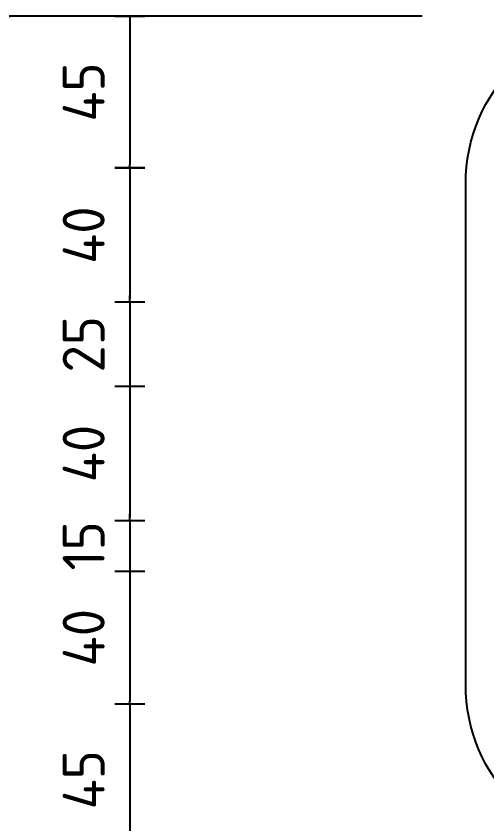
# Model space of a CAD drawing. Header units: millimetres. Extents: x 0 to 420, y 0 to 297.
# Drawn here: x 121.52 to 149.55, y 108.34 to 156.42 of the extents above; entities that cross this region are included whole.
import ezdxf

# ---------------------------------------------------------------- set-up
doc = ezdxf.new("R2010")
doc.units = ezdxf.units.MM
doc.layers.add('L35', color=3, linetype='Continuous')
doc.layers.add('T25', color=1, linetype='Continuous')
doc.styles.add('ISO3098B', font='iso3098b.shx')
doc.dimstyles.new('SIGNSDIM', dxfattribs={"dimtxt": 2.5, "dimasz": 0.2, "dimexe": 1.5, "dimexo": 2, "dimgap": 1.5, "dimtad": 1, "dimdec": 4, "dimlfac": 5, "dimrnd": 1, "dimdsep": 46, "dimlunit": 6, "dimtxsty": 'ISO3098B', "dimblk": 'SGNDIM', "dimcen": 2.5, "dimse2": 1, "dimadec": 0, "dimazin": 0, "dimtfac": 1, "dimtdec": 4, "dimtix": 1, "dimtmove": 0, "dimatfit": 3, "dimldrblk": 'SGNDIM', "dimfxl": 1, "dimtolj": 1, "dimtzin": 0, "dimarcsym": 0})

# ---------------------------------------------------------------- blocks, each defined once
blk = doc.blocks.new('SGNDIM')
for p, q in [((0, 4.5), (0, -4.5)), ((0, 0), (-1, 0))]:
    blk.add_line(p, q)
blk = doc.blocks.new('*D52')
at = {"layer": 'DEFPOINTS', "color": 0}
for p in [(141.684, 115.482), (128.293, 106.443), (141.684, 106.443)]:
    blk.add_point(p, dxfattribs=at)
at = {"layer": 'T25', "color": 0, "lineweight": -2}
for p, q in [((128.293, 115.282), (128.293, 106.643)), ((139.684, 106.443), (126.793, 106.443))]:
    blk.add_line(p, q, dxfattribs=at)
at = {"layer": 'T25', "color": 0, "lineweight": -2, "xscale": 0.2, "yscale": 0.2, "zscale": 0.2}
for p, rotation in [((128.293, 115.482), 90), ((128.293, 106.443), 270)]:
    blk.add_blockref('SGNDIM', p, dxfattribs=dict(at, rotation=rotation))
at = {"layer": 'T25', "color": 0, "insert": (125.543, 110.963), "char_height": 2.5, "attachment_point": 5, "rotation": 90, "style": 'ISO3098B'}
blk.add_mtext('\\A1;45', dxfattribs=at)
blk = doc.blocks.new('*D51')
at = {"layer": 'DEFPOINTS', "color": 0}
for p in [(148.293, 134.386), (128.293, 126.386), (148.293, 126.386)]:
    blk.add_point(p, dxfattribs=at)
at = {"layer": 'T25', "color": 0, "lineweight": -2}
blk.add_line((128.293, 134.186), (128.293, 126.586), dxfattribs=at)
at = {"layer": 'T25', "color": 0, "lineweight": -2, "xscale": 0.2, "yscale": 0.2, "zscale": 0.2}
for p, rotation in [((128.293, 134.386), 90), ((128.293, 126.386), 270)]:
    blk.add_blockref('SGNDIM', p, dxfattribs=dict(at, rotation=rotation))
at = {"layer": 'T25', "color": 0, "insert": (125.543, 130.386), "char_height": 2.5, "attachment_point": 5, "rotation": 90, "style": 'ISO3098B'}
blk.add_mtext('\\A1;40', dxfattribs=at)
blk = doc.blocks.new('*D50')
at = {"layer": 'DEFPOINTS', "color": 0}
for p in [(148.293, 139.386), (128.293, 134.386), (148.293, 134.386)]:
    blk.add_point(p, dxfattribs=at)
at = {"layer": 'T25', "color": 0, "lineweight": -2}
for p, q in [((128.293, 139.586), (128.293, 139.786)), ((128.293, 139.386), (128.293, 134.386)), ((128.293, 134.186), (128.293, 133.986))]:
    blk.add_line(p, q, dxfattribs=at)
at = {"layer": 'T25', "color": 0, "lineweight": -2, "xscale": 0.2, "yscale": 0.2, "zscale": 0.2}
for p, rotation in [((128.293, 139.386), 270), ((128.293, 134.386), 90)]:
    blk.add_blockref('SGNDIM', p, dxfattribs=dict(at, rotation=rotation))
at = {"layer": 'T25', "color": 0, "insert": (125.543, 136.886), "char_height": 2.5, "attachment_point": 5, "rotation": 90, "style": 'ISO3098B'}
blk.add_mtext('\\A1;25', dxfattribs=at)
blk = doc.blocks.new('*D49')
at = {"layer": 'DEFPOINTS', "color": 0}
for p in [(148.293, 147.386), (128.293, 139.386), (148.293, 139.386)]:
    blk.add_point(p, dxfattribs=at)
at = {"layer": 'T25', "color": 0, "lineweight": -2}
blk.add_line((128.293, 147.186), (128.293, 139.586), dxfattribs=at)
at = {"layer": 'T25', "color": 0, "lineweight": -2, "xscale": 0.2, "yscale": 0.2, "zscale": 0.2}
for p, rotation in [((128.293, 147.386), 90), ((128.293, 139.386), 270)]:
    blk.add_blockref('SGNDIM', p, dxfattribs=dict(at, rotation=rotation))
at = {"layer": 'T25', "color": 0, "insert": (125.543, 143.386), "char_height": 2.5, "attachment_point": 5, "rotation": 90, "style": 'ISO3098B'}
blk.add_mtext('\\A1;40', dxfattribs=at)
blk = doc.blocks.new('*D48')
at = {"layer": 'DEFPOINTS', "color": 0}
for p in [(144.294, 156.42), (128.293, 147.386), (144.294, 147.386)]:
    blk.add_point(p, dxfattribs=at)
at = {"layer": 'T25', "color": 0, "lineweight": -2}
for p, q in [((142.294, 156.42), (126.793, 156.42)), ((128.293, 156.22), (128.293, 147.586))]:
    blk.add_line(p, q, dxfattribs=at)
at = {"layer": 'T25', "color": 0, "lineweight": -2, "xscale": 0.2, "yscale": 0.2, "zscale": 0.2}
for p, rotation in [((128.293, 156.42), 90), ((128.293, 147.386), 270)]:
    blk.add_blockref('SGNDIM', p, dxfattribs=dict(at, rotation=rotation))
at = {"layer": 'T25', "color": 0, "insert": (125.543, 151.903), "char_height": 2.5, "attachment_point": 5, "rotation": 90, "style": 'ISO3098B'}
blk.add_mtext('\\A1;45', dxfattribs=at)
blk = doc.blocks.new('*D33')
at = {"layer": 'DEFPOINTS', "color": 0}
for p in [(147.703, 156.42), (120.293, 106.443), (147.703, 106.443)]:
    blk.add_point(p, dxfattribs=at)
at = {"layer": 'T25', "color": 0, "lineweight": -2}
for p, q in [((145.703, 156.42), (118.793, 156.42)), ((120.293, 156.22), (120.293, 106.643)), ((145.703, 106.443), (118.793, 106.443))]:
    blk.add_line(p, q, dxfattribs=at)
at = {"layer": 'T25', "color": 0, "lineweight": -2, "xscale": 0.2, "yscale": 0.2, "zscale": 0.2}
for p, rotation in [((120.293, 156.42), 90), ((120.293, 106.443), 270)]:
    blk.add_blockref('SGNDIM', p, dxfattribs=dict(at, rotation=rotation))
at = {"layer": 'T25', "color": 0, "insert": (117.543, 131.432), "char_height": 2.5, "attachment_point": 5, "rotation": 90, "style": 'ISO3098B'}
blk.add_mtext('\\A1;250', dxfattribs=at)
blk = doc.blocks.new('*D59')
at = {"layer": 'DEFPOINTS', "color": 0}
for p in [(148.119, 123.386), (128.293, 115.456), (148.119, 115.456)]:
    blk.add_point(p, dxfattribs=at)
at = {"layer": 'T25', "color": 0, "lineweight": -2}
blk.add_line((128.293, 123.186), (128.293, 115.656), dxfattribs=at)
at = {"layer": 'T25', "color": 0, "lineweight": -2, "xscale": 0.2, "yscale": 0.2, "zscale": 0.2}
for p, rotation in [((128.293, 123.386), 90), ((128.293, 115.456), 270)]:
    blk.add_blockref('SGNDIM', p, dxfattribs=dict(at, rotation=rotation))
at = {"layer": 'T25', "color": 0, "insert": (125.543, 119.421), "char_height": 2.5, "attachment_point": 5, "rotation": 90, "style": 'ISO3098B'}
blk.add_mtext('\\A1;40', dxfattribs=at)
blk = doc.blocks.new('*D60')
at = {"layer": 'DEFPOINTS', "color": 0}
for p in [(138.293, 126.386), (128.293, 123.386), (138.293, 123.386)]:
    blk.add_point(p, dxfattribs=at)
at = {"layer": 'T25', "color": 0, "lineweight": -2}
for p, q in [((128.293, 126.586), (128.293, 126.786)), ((128.293, 126.386), (128.293, 123.386)), ((128.293, 123.186), (128.293, 122.986))]:
    blk.add_line(p, q, dxfattribs=at)
at = {"layer": 'T25', "color": 0, "lineweight": -2, "xscale": 0.2, "yscale": 0.2, "zscale": 0.2}
for p, rotation in [((128.293, 126.386), 270), ((128.293, 123.386), 90)]:
    blk.add_blockref('SGNDIM', p, dxfattribs=dict(at, rotation=rotation))
at = {"layer": 'T25', "color": 0, "insert": (125.543, 124.886), "char_height": 2.5, "attachment_point": 5, "rotation": 90, "style": 'ISO3098B'}
blk.add_mtext('\\A1;15', dxfattribs=at)

msp = doc.modelspace()

# ---------------------------------------------------------------- linework, layer by layer
at = {"layer": 'L35'}
for points in [[(148.293402, 166.420303), (148.293402, 266.420303, -0.414213562), (158.293402, 276.420303), (258.293402, 276.420303, -0.414213562), (268.293402, 266.420303), (268.293402, 166.420303, -0.414213562), (258.293402, 156.420303), (158.293402, 156.420303, -0.414213562)], [(148.293402, 116.643649), (148.293402, 146.420303, -0.414213562), (158.293402, 156.420303), (258.293402, 156.420303, -0.414213562), (268.293402, 146.420303), (268.293402, 116.643649, -0.414213562), (258.293402, 106.643649), (158.293402, 106.643649, -0.414213562)]]:
    msp.add_lwpolyline(points, format="xyb", close=True, dxfattribs=at)

# ---------------------------------------------------------------- dimensions: what is measured, and where the dimension line sits
at = {"layer": 'T25'}
for base, p1, p2, override, picture, middle in [((120.293402, 106.443309), (147.703178, 156.420303), (147.703178, 106.443309), {"dimse2": 0}, '*D33', (117.543402, 131.431806)), ((128.293402, 139.38631), (148.293402, 147.38631), (148.293402, 139.38631), {"dimse1": 1}, '*D49', (125.543402, 143.38631)), ((128.293402, 134.38631), (148.293402, 139.38631), (148.293402, 134.38631), {"dimse1": 1}, '*D50', (125.543402, 136.88631)), ((128.293402, 126.38631), (148.293402, 134.38631), (148.293402, 126.38631), {"dimse1": 1}, '*D51', (125.543402, 130.38631)), ((128.293402, 123.38631), (138.293402, 126.38631), (138.293402, 123.38631), {"dimse1": 1}, '*D60', (125.543402, 124.88631)), ((128.293402, 115.456082), (148.118971, 123.38631), (148.118971, 115.456082), {"dimse1": 1}, '*D59', (125.543402, 119.421196)), ((128.293402, 106.443309), (141.68429, 115.482158), (141.68429, 106.443309), {"dimse1": 1, "dimse2": 0}, '*D52', (125.543402, 110.962733))]:
    dim = msp.add_linear_dim(base=base, p1=p1, p2=p2, angle=90, dimstyle='SIGNSDIM', override=override, dxfattribs=at)
    dim.commit()
    dim.dimension.update_dxf_attribs({"geometry": picture, "text_midpoint": middle})
dim = msp.add_linear_dim(base=(128.293402, 147.38631), p1=(144.294351, 156.420303), p2=(144.294351, 147.38631), angle=90, dimstyle='SIGNSDIM', dxfattribs=at)
dim.commit()
dim.dimension.update_dxf_attribs({"geometry": '*D48', "text_midpoint": (125.543402, 151.903306)})

doc.saveas('drawing.dxf')
